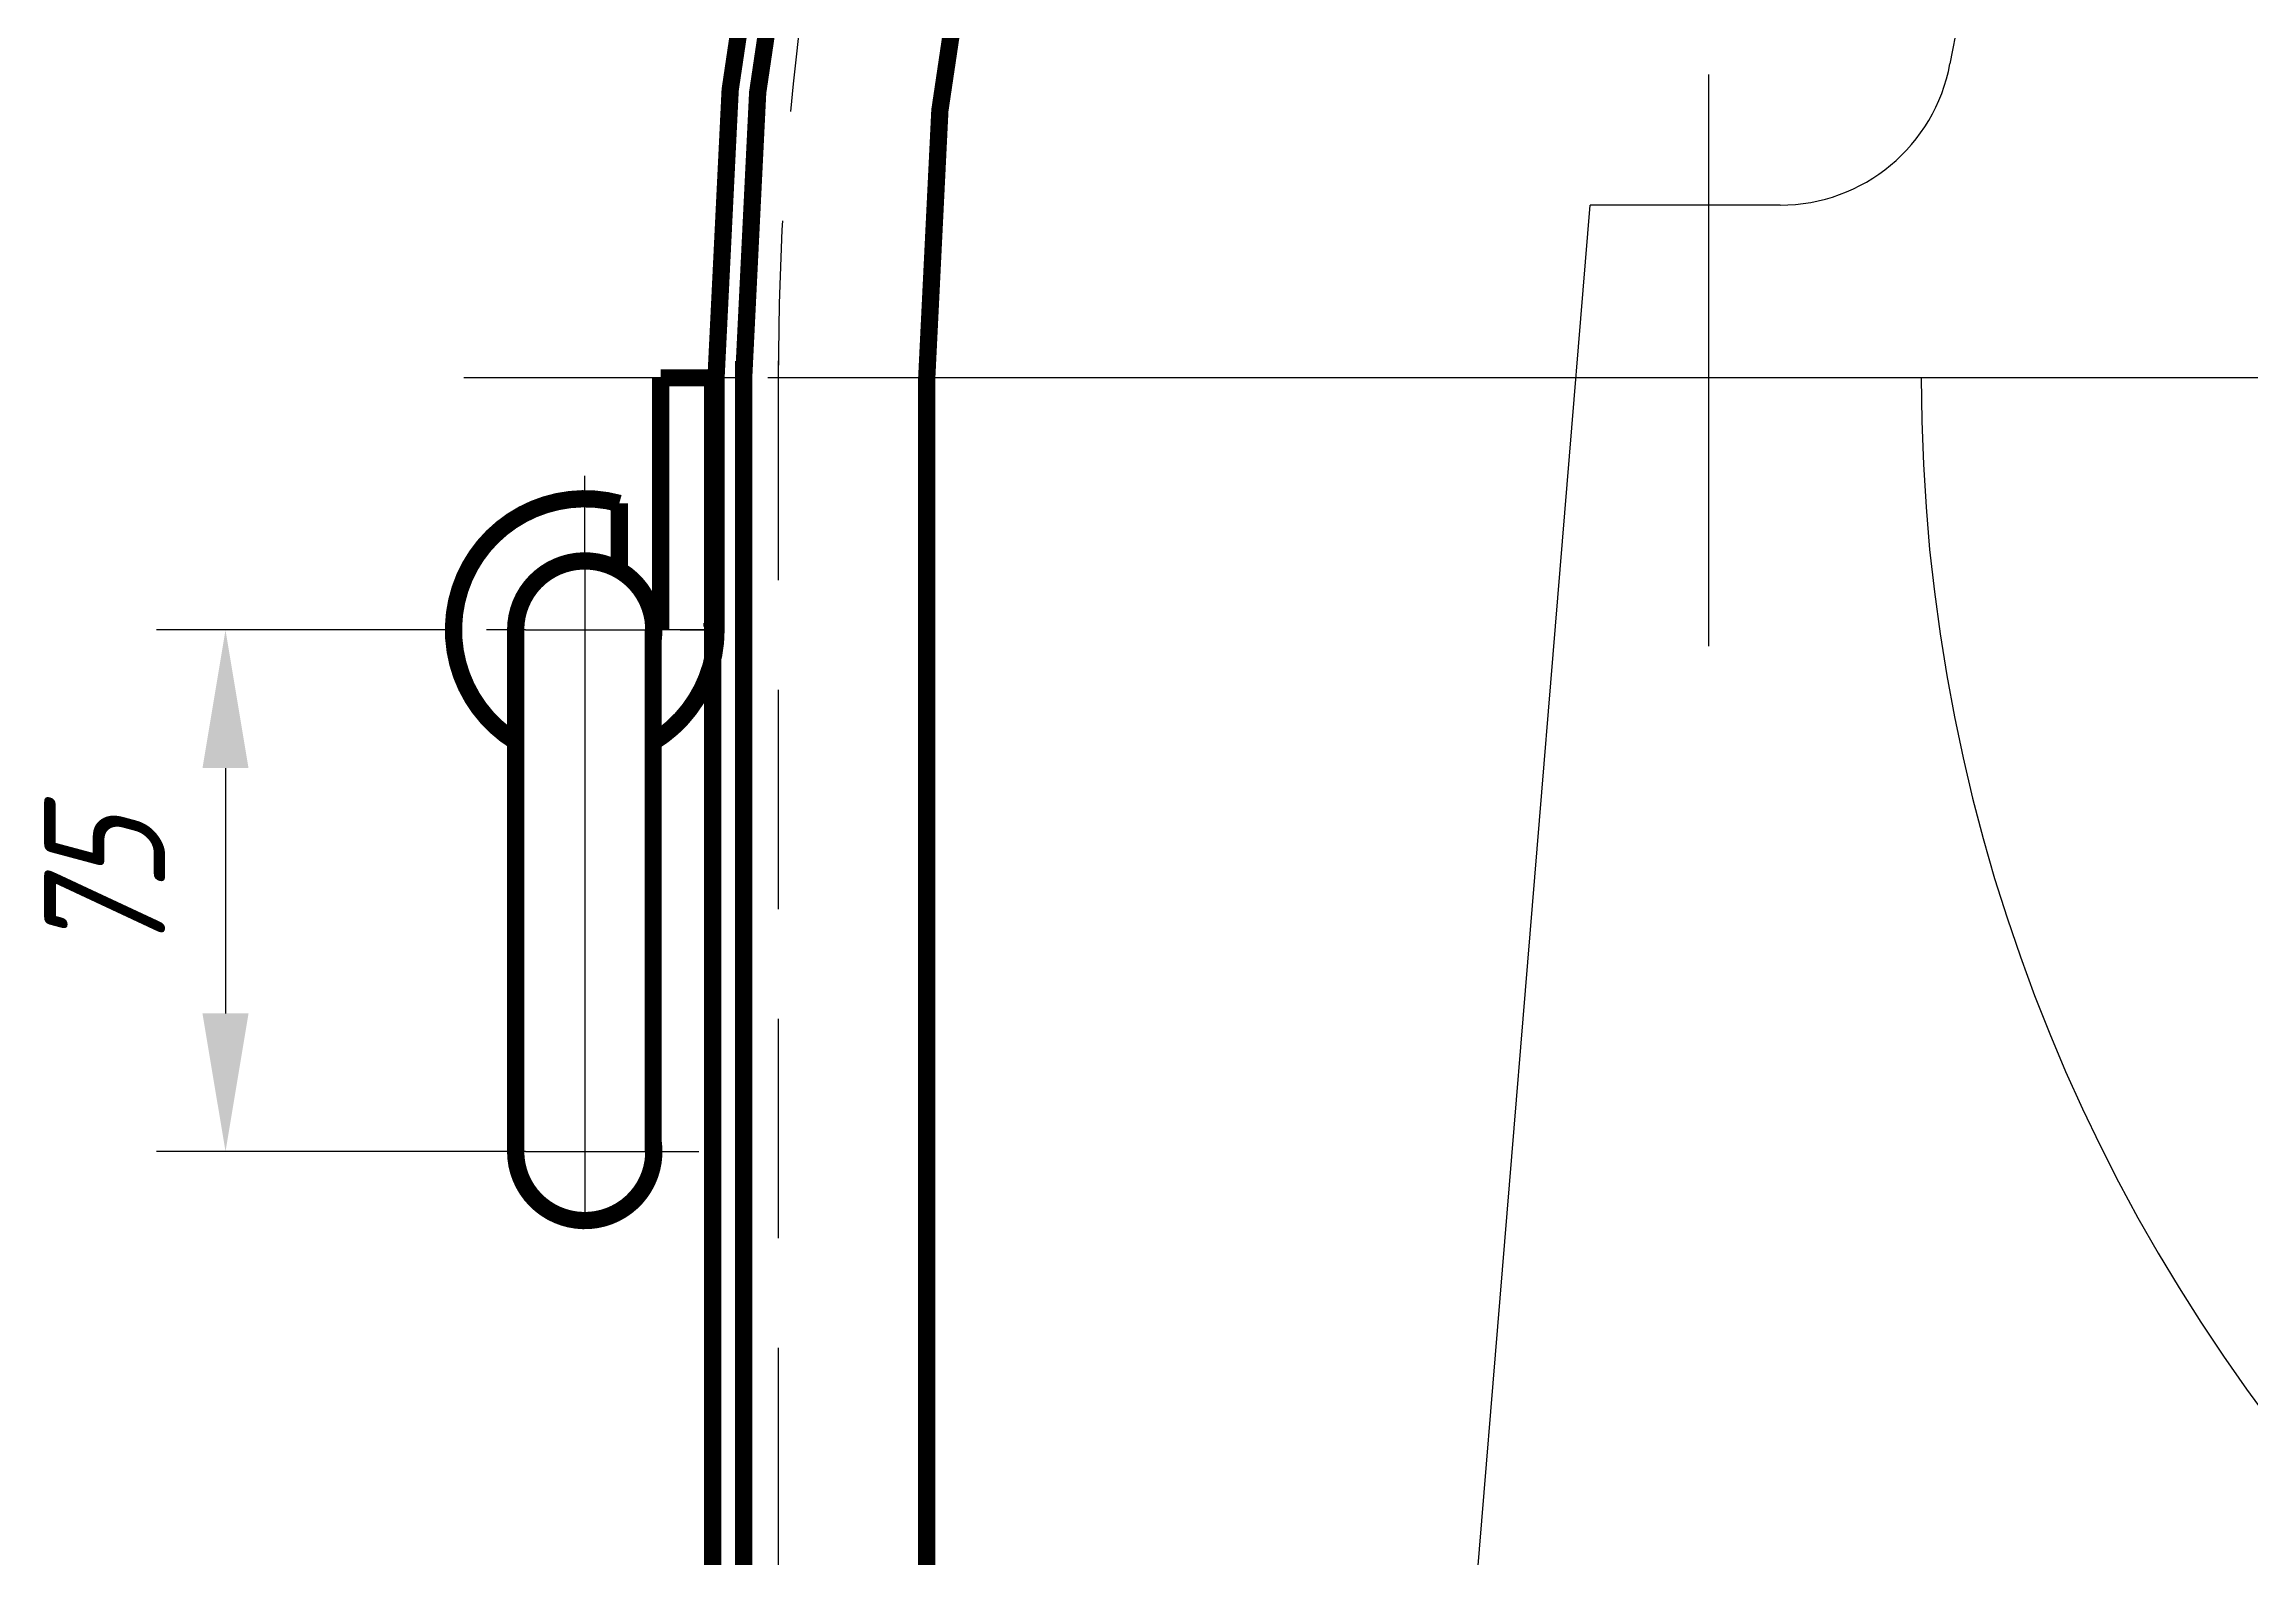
# Model space of a CAD drawing. Extents: x 973 to 2730, y 39 to 1746.
# Drawn here: x 2223.5 to 2287.4, y 499.1 to 543 of the extents above; entities that cross this region are included whole.
import ezdxf
from ezdxf.enums import TextEntityAlignment as Align

# ---------------------------------------------------------------- set-up
doc = ezdxf.new("R2010")
doc.units = 0
doc.header["$LTSCALE"] = 0.5
doc.header["$MEASUREMENT"] = 0
doc.linetypes.add('DASHDOT', pattern=[25.4, 12.7, -6.35, 0, -6.35])
doc.linetypes.add('DASHED', pattern=[19.05, 12.7, -6.35])
doc.layers.get('0').update_dxf_attribs({"linetype": 'CONTINUOUS'})
doc.layers.get('DEFPOINTS').update_dxf_attribs({"linetype": 'CONTINUOUS'})
doc.styles.add('ROMANC', font='romanc', dxfattribs={"width": 0.8, "oblique": 15, "height": 3.5})
doc.dimstyles.get("Standard").update_dxf_attribs({"dimtxt": 0.18, "dimasz": 0.18, "dimexe": 0.18, "dimexo": 0.0625, "dimgap": 0.09, "dimtad": 0, "dimtih": 1, "dimtoh": 1, "dimdec": 4, "dimzin": 0, "dimdsep": 46, "dimtxsty": 'Standard', "dimcen": 0.09, "dimadec": 0, "dimazin": 0, "dimtfac": 1, "dimtdec": 4, "dimtofl": 0, "dimtmove": 0, "dimatfit": 3, "dimfxl": 0, "dimtolj": 1, "dimtzin": 0, "dimarcsym": 0})

# ---------------------------------------------------------------- blocks, each defined once
blk = doc.blocks.new('*D6')
at = {"color": 0, "linetype": 'ByBlock'}
for p, q in [((290.3, 320.9), (283.7, 320.9)), ((285.7, 316.9), (285.7, 309.8)), ((292.52, 305.8), (283.7, 305.8))]:
    blk.add_line(p, q, dxfattribs=at)
for points in [[(285.033, 316.9), (286.367, 316.9), (285.7, 320.9)], [(285.033, 309.8), (286.367, 309.8), (285.7, 305.8)]]:
    blk.add_solid(points, dxfattribs=at)
at = {"layer": 'DEFPOINTS', "color": 0, "linetype": 'ByBlock'}
for p in [(290.3, 320.9), (285.7, 305.8), (292.52, 305.8)]:
    blk.add_point(p, dxfattribs=at)
at = {"color": 0, "linetype": 'ByBlock', "style": 'ROMANC', "oblique": 15, "width": 0.8}
blk.add_text('75', height=3.5, rotation=90, dxfattribs=at).set_placement((282.2, 313.35), align=Align.MIDDLE_CENTER)

msp = doc.modelspace()

# ---------------------------------------------------------------- linework, layer by layer
for p, q in [((2271.65, 542.08), (2271.65, 525.53)), ((2260.85, 448.64), (2268.22222, 538.3)), ((2273.72319, 538.3), (2268.22222, 538.3)), ((2241.72, 533.3), (2241.46979, 533.3)), ((2242.46979, 533.3), (2242.42, 533.3)), ((2243.46979, 533.3), (2242.52, 533.3)), ((2420.81, 533.3), (2244.42, 533.3)), ((2242.92, 526), (2242.92, 531.64)), ((2239.12, 528.16), (2239.12, 530.46)), ((2239.12, 528.16), (2239.12, 526)), ((2235.28, 526), (2233.32, 526)), ((2237.4, 526), (2236.28, 526)), ((2237.4, 526), (2240.44, 526)), ((2239.12, 526), (2239.12, 523.4)), ((2240.44, 526), (2241.12, 526)), ((2242.88, 526), (2241.16, 526)), ((2241.88, 526), (2243.04, 526)), ((2242.56979, 526.2), (2242.56979, 526.1)), ((2242.56979, 526.2), (2242.56979, 526.1)), ((2239.12, 523.4), (2239.12, 508.9)), ((2237.4, 510.9), (2235.54, 510.9)), ((2237.4, 510.9), (2240.44, 510.9)), ((2240.44, 510.9), (2242.42, 510.9))]:
    msp.add_line(p, q)
at = {"linetype": 'DASHED'}
msp.add_line((2244.72, 533.79), (2244.72, 481.16), dxfattribs=at)
at = {"linetype": 'DASHDOT'}
msp.add_line((2241.72, 533.3), (2235.62, 533.3), dxfattribs=at)
at = {"color": 0, "linetype": 'ByBlock'}
msp.add_line((2240.82, 533.3), (2240.62, 533.3), dxfattribs=at)
at = {"const_width": 0.5}
for points in [[(2413.12, 533.3, 1), (2242.92, 533.3, 1)], [(2412.32, 533.3, 1), (2243.72, 533.3, 1)], [(2407.02, 533.3, 1), (2249.02, 533.3, 1)], [(2237.12, 522.7689, -0.86546876), (2240.12, 529.66606, -1)], [(2237.12, 526, -1.07339753), (2241.1, 525.71787, -1.07339753)], [(2242.92, 526, -0.26139912), (2241.1, 522.75661, -0.26139912)], [(2241.1, 511.18213, -1.07339753), (2237.12, 510.9, -1.07339753)]]:
    msp.add_lwpolyline(points, format="xyb", dxfattribs=at)
for points in [[(2243.72, 533.79), (2243.72, 481.16)], [(2241.32, 533.3), (2242.92, 533.3)], [(2241.32, 526), (2241.32, 533.3)], [(2242.82, 533.3), (2242.82, 481.16)], [(2242.92, 526), (2242.92, 533.3)], [(2249.02, 481.16), (2249.02, 533.3)], [(2240.12, 527.73205), (2240.12, 529.66606)], [(2237.12, 526), (2237.12, 510.9)], [(2241.1, 526), (2241.1, 510.9)]]:
    msp.add_lwpolyline(points, dxfattribs=at)
at = {"linetype": 'DASHED'}
msp.add_arc((2328.02, 533.29999), 83.3, 0.0000038, 179.9999962, dxfattribs=at)
for centre, radius, start, end in [((2328.02, 533.3), 50.21, 180, 169.5646116), ((2273.72319, 543.3), 5, 270, 349.5646116), ((2239.12, 526), 2.2, 24.6199773, 204.6199773), ((2239.12, 526), 2.2, 334.1580672, 0)]:
    msp.add_arc(centre, radius, start, end)
at = {"layer": 'DEFPOINTS', "color": 0, "linetype": 'ByBlock'}
msp.add_point((2241.82, 533.3), dxfattribs=at)

# ---------------------------------------------------------------- dimensions: what is measured, and where the dimension line sits
dim = msp.add_linear_dim(base=(2228.72, 510.9), p1=(2233.32, 526), p2=(2235.54, 510.9), angle=90, text='75', dimstyle='Standard')
dim.commit()
dim.dimension.update_dxf_attribs({"geometry": '*D6', "text_midpoint": (2225.22, 518.45), "insert": (1943.02, 205.1)})

doc.saveas('drawing.dxf')
